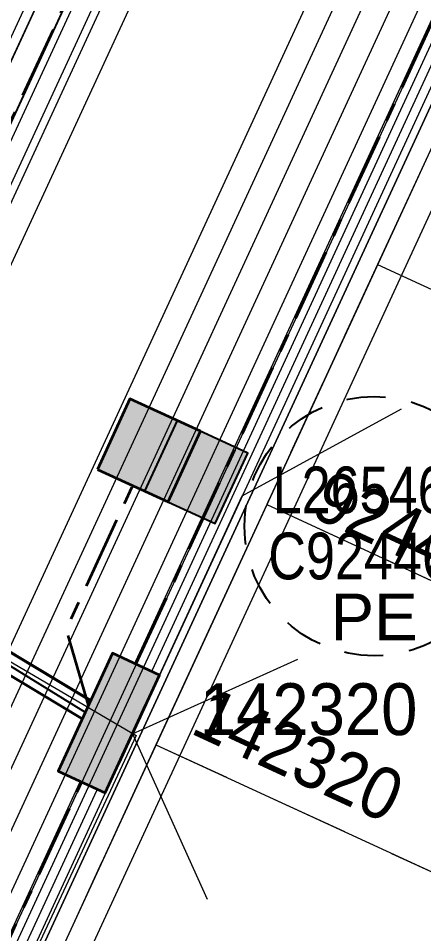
# Model space of a CAD drawing. Header units: metres. Extents: x 0 to 307451, y 0 to 6277344.
# Drawn here: x 305332.41 to 305348.04, y 6275126.81 to 6275162.11 of the extents above; entities that cross this region are included whole.
import ezdxf
from ezdxf import colors
from ezdxf.entities.mleader import LeaderData, LeaderLine
from ezdxf.enums import TextEntityAlignment as Align
from ezdxf.math import Vec2, Vec3

# ---------------------------------------------------------------- set-up
doc = ezdxf.new("R2010")
doc.units = ezdxf.units.M
doc.linetypes.add('Cable Exist UG', pattern=[7, 4, -1, 1, -1])
doc.linetypes.add('Dash', pattern=[5, 3, -2])
doc.layers.get('0').update_dxf_attribs({"color": 6})
for name, color, linetype, lineweight in [('_User Miscellaneous1', 30, 'Continuous', 13), ('_User Miscellaneous2', 31, 'Continuous', 13), ('_User_LV_Exist', 5, 'Continuous', 35), ('_User_SL_Exist', 4, 'Continuous', 35), ('Cadastre Developer_SP_NEW', 92, 'Continuous', 15), ('Cadastre Land Parcels_SP_EXT', 118, 'Continuous', 15), ('Cadastre Roads_SP_EXT', 218, 'Continuous', 15), ('Cadastre Roads_SP_NEW', 214, 'Continuous', 15)]:
    doc.layers.add(name, color=color, linetype=linetype, lineweight=lineweight)
doc.layers.add('_User Miscellaneous10', color=252, linetype='Continuous', lineweight=13, plot=False, transparency=0.75)
for name, color, linetype in [('Duct_SP_NEW', 2, 'Continuous'), ('Equip_SP_SL_EXT', 7, 'Continuous'), ('Equip_SP_SL_NEW', 2, 'Continuous'), ('Mains_HV_New_V17', 2, 'Cable x'), ('Mains_LV_New_T84', 2, 'Cable x'), ('Notes_SL_MISC', 4, 'Continuous'), ('SupportsUG_SP_LV_EXT', 7, 'Continuous')]:
    doc.layers.add(name, color=color, linetype=linetype)
doc.styles.get("Standard").update_dxf_attribs({"font": 'arial.ttf'})
doc.linetypes.add('Cable New UG', pattern='A,5.5,-0.01,["X",Standard,S=1.8,R=0,X=0,Y=-0.94],-1.7', length=7.21)
doc.linetypes.add('Cable x', pattern='A,4.5,-0.01,["X",Standard,S=1.25,R=0,X=0,Y=-0.65],-1.2', length=5.71)

# ---------------------------------------------------------------- blocks, each defined once
blk = doc.blocks.new('*U238')
at = {"width": 0.9}
blk.add_attdef('ASSET_NUM', text='', height=2, dxfattribs=at).set_placement((4, 2), align=Align.MIDDLE_LEFT)
for tag, p, flags in [('SUBURB', (-2, 0), 1), ('STREETNAME', (-1.8, 0), 9), ('PARENT', (-1.6, 0), 9), ('NOTES', (-1.4, 0), 9), ('LOCATION', (-1.2, 0), 9), ('LEGEND', (-1, 0), 9), ('USAGE', (-0.8, 0), 9), ('SUPPORT_TYPE', (-0.6, 0), 9), ('STATE', (-0.4, 0), 9), ('OWNED_BY', (-0.2, 0), 9)]:
    blk.add_attdef(tag, p, '', height=0.2, rotation=270, dxfattribs=dict(flags=flags))
blk.add_wipeout([(1, 2.5), (1, -2.5), (-1, -2.5), (-1, 2.5)])
at = {"layer": 'SupportsUG_SP_LV_EXT'}
h = blk.add_hatch(color=256, dxfattribs=at)
h.dxf.hatch_style = 1
h.paths.add_polyline_path([(-1, 2.5), (-1, -1.25), (-1, 1.25), (-1, -2.5), (1, -2.5), (1, 2.5)])
blk.add_lwpolyline([(-1, 2.5), (-1, -1.25), (-1, 1.25), (-1, -2.5), (1, -2.5), (1, 2.5)], close=True)
blk = doc.blocks.new('*U239')
at = {"layer": 'Equip_SP_SL_EXT'}
h = blk.add_hatch(color=256, dxfattribs=at)
h.dxf.hatch_style = 1
h.paths.add_polyline_path([(-1.5, 1.5), (-1.5, -1.5), (1.5, -1.5), (1.5, 1.5)])
blk.add_lwpolyline([(-1.5, 1.5), (-1.5, -1.5), (1.5, -1.5), (1.5, 1.5)], close=True)
at = {"width": 0.9, "flags": 8}
blk.add_attdef('ASSET_NUM', text='', height=2, dxfattribs=at).set_placement((4, 2), align=Align.MIDDLE_LEFT)
at = {"flags": 1}
blk.add_attdef('Z', (-2.351, -1.813), '', height=0.2, rotation=270, dxfattribs=at)
at = {"flags": 9}
for tag, p in [('NOTES', (-2, -1.813)), ('SUBURB', (-1.8, -1.813)), ('STREETNAME', (-1.6, -1.813)), ('LOCATION', (-1.4, -1.813)), ('LEGEND', (-1.2, -1.813)), ('USAGE', (-1, -1.813)), ('STATE', (-0.8, -1.813)), ('OWNED_BY', (-0.6, -1.813)), ('COLUMN_TYPE', (-0.4, -1.813)), ('STREET_CODE', (-0.2, -1.813)), ('STRUCTURE_PLANT_NUMBER', (0.031, -1.813))]:
    blk.add_attdef(tag, text='', height=0.2, rotation=270, dxfattribs=at).set_placement(p, align=Align.MIDDLE_LEFT)
blk = doc.blocks.new('*U199')
at = {"linetype": 'Dash', "ltscale": 0.5}
blk.add_circle((0, 0), 5, dxfattribs=at)
at = {"insert": (0, -2.6), "char_height": 1.8, "attachment_point": 2}
blk.add_mtext('PE', dxfattribs=at)
at = {"width": 0.8}
blk.add_attdef('SNUMBER', text='', height=1.8, dxfattribs=at).set_placement((0, 0.5), align=Align.CENTER)
at = {"flags": 1}
blk.add_attdef('Z', (0, 0), '', height=0.2, dxfattribs=at)
at = {"width": 0.8}
blk.add_attdef('CNUMBER', text='', height=1.8, dxfattribs=at).set_placement((0, -0.25), align=Align.TOP_CENTER)

msp = doc.modelspace()

# ---------------------------------------------------------------- linework, layer by layer
at = {"layer": '_User Miscellaneous1'}
for p, q in [((305378.4163, 6275227.269), (305321.2496, 6275103.3195)), ((305379.0701, 6275226.9674), (305321.9034, 6275103.0179)), ((305322.1813, 6275143.6014), (305336.0834, 6275135.2403)), ((305321.8103, 6275142.9844), (305335.7123, 6275134.6233)), ((305336.0834, 6275135.2403), (305335.8979, 6275134.9318)), ((305335.7123, 6275134.6233), (305335.8979, 6275134.9318))]:
    msp.add_line(p, q, dxfattribs=at)
at = {"layer": '_User Miscellaneous10', "color": 2, "flags": 128}
for points in [[(305337.8531, 6275136.7831), (305341.0397, 6275143.6912), (305347.182, 6275147.0486)], [(305336.8059, 6275134.513), (305343.1833, 6275137.3989)], [(305336.8059, 6275134.513), (305339.6918, 6275128.1355)]]:
    msp.add_lwpolyline(points, dxfattribs=at)
at = {"layer": 'Cadastre Developer_SP_NEW', "linetype": 'Dash', "transparency": 33554534}
for p, q in [((305350.5312, 6275161.8802), (305346.2588, 6275152.6181)), ((305346.2588, 6275152.6181), (305341.9863, 6275143.356)), ((305346.2588, 6275152.6181), (305375.3152, 6275139.212)), ((305341.9863, 6275143.356), (305337.7139, 6275134.094)), ((305341.9863, 6275143.356), (305371.0427, 6275129.9499)), ((305337.7139, 6275134.094), (305333.4414, 6275124.8319)), ((305337.7139, 6275134.094), (305366.7703, 6275120.6878))]:
    msp.add_line(p, q, dxfattribs=at)
at = {"layer": 'Cadastre Developer_SP_NEW'}
for p, q in [((305350.5312, 6275161.8802), (305346.2588, 6275152.6181)), ((305346.2588, 6275152.6181), (305341.9863, 6275143.356)), ((305346.2588, 6275152.6181), (305375.3152, 6275139.212))]:
    msp.add_line(p, q, dxfattribs=at)
at = {"layer": 'Cadastre Land Parcels_SP_EXT', "linetype": 'Continuous'}
msp.add_lwpolyline([(305650.7, 6275093.908), (305635.511, 6275101.328), (305379.528, 6275226.405), (305313.337, 6275082.977), (305578.448, 6275053.973), (305619.597, 6275025.44), (305636.269, 6275062.148), (305650.7, 6275093.908)], close=True, dxfattribs=at)
at = {"layer": 'Cadastre Roads_SP_EXT', "linetype": 'Continuous'}
msp.add_lwpolyline([(305446.538, 6275419.657), (305416.65, 6275354.86), (305412.225, 6275345.267), (305395.188, 6275308.35), (305361.498, 6275235.346), (305319.214, 6275143.722), (305298.376, 6275098.567), (305306.516, 6275090.086), (305313.337, 6275082.977), (305379.528, 6275226.405), (305421.066, 6275316.415), (305431.837, 6275339.755), (305472.105, 6275375.209), (305471.922, 6275404.855), (305471.79, 6275426.372)], dxfattribs=at)
at = {"layer": 'Cadastre Roads_SP_NEW', "ltscale": 0.03}
msp.add_lwpolyline([(305259.3615, 6275171.7172), (305296.0532, 6275251.255, -0.4142136), (305305.8061, 6275254.8502), (305356.3724, 6275231.5233, -0.4142136), (305359.9677, 6275221.7704), (305323.2759, 6275142.2327)], format="xyb", dxfattribs=at)
at = {"layer": 'Duct_SP_NEW', "ltscale": 0.7}
for p, q in [((305322.202, 6275143.6356), (305336.104, 6275135.2746)), ((305321.7896, 6275142.9501), (305335.6917, 6275134.5891)), ((305336.104, 6275135.2746), (305335.8979, 6275134.9318)), ((305335.6917, 6275134.5891), (305335.8979, 6275134.9318))]:
    msp.add_line(p, q, dxfattribs=at)

# ---------------------------------------------------------------- block references
at = {"layer": 'Equip_SP_SL_NEW'}
ref = msp.add_blockref('*U239', (305339.2616, 6275144.6132), dxfattribs=dict(at, rotation=65.23214400591215))
ref.add_attrib('ASSET_NUM', '924460', dxfattribs={"layer": '0', "height": 2, "rotation": 335.23214, "width": 0.9}).set_placement((305344.0253, 6275143.8517), align=Align.MIDDLE_LEFT)

# ---------------------------------------------------------------- next in the draw order: block references
at = {"layer": '_User Miscellaneous1'}
ref = msp.add_blockref('*U238', (305335.8979, 6275134.9318), dxfattribs=dict(at, rotation=155.2369444197723))
ref.add_attrib('ASSET_NUM', '142320', dxfattribs={"layer": '0', "height": 2, "rotation": 335.23214, "width": 0.9}).set_placement((305339.4054, 6275135.4664), align=Align.MIDDLE_LEFT)

# ---------------------------------------------------------------- next in the draw order: linework, layer by layer
at = {"layer": '_User_LV_Exist', "linetype": 'Cable Exist UG', "ltscale": 0.7, "flags": 128}
for points in [[(305336.945, 6275137.202), (305351.9592, 6275169.7507)], [(305341.4994, 6275082.8081), (305340.1808, 6275084.3345), (305337.0146, 6275085.4526), (305328.0594, 6275088.6151), (305323.115, 6275102.4455), (305322.157, 6275105.1434), (305334.8507, 6275132.6617)]]:
    msp.add_lwpolyline(points, dxfattribs=at)
at = {"layer": '_User_SL_Exist', "color": 4, "linetype": 'Cable Exist UG', "ltscale": 0.7, "flags": 128}
msp.add_lwpolyline([(305335.1147, 6275135.6215), (305334.2581, 6275138.5391), (305336.8178, 6275144.0886)], dxfattribs=at)

# ---------------------------------------------------------------- next in the draw order: block references
at = {"layer": 'Notes_SL_MISC', "linetype": 'ByBlock', "lineweight": -2}
msp.add_blockref('*U199', (305346.1267, 6275142.5241), dxfattribs=at).add_auto_attribs({'SNUMBER': 'L265466', 'CNUMBER': 'C924460'})

# ---------------------------------------------------------------- next in the draw order: block references
at = {"layer": '_User_LV_Exist'}
ref = msp.add_blockref('*U238', (305335.8979, 6275134.9318), dxfattribs=dict(at, rotation=155.2369444197723))
ref.add_attrib('ASSET_NUM', '142320', dxfattribs={"layer": '0', "height": 2, "width": 0.9}).set_placement((305339.4054, 6275135.4664), align=Align.MIDDLE_LEFT)

# ---------------------------------------------------------------- next in the draw order: linework, layer by layer
at = {"layer": 'Cadastre Developer_SP_NEW'}
msp.add_line((305341.9863, 6275143.356), (305337.7139, 6275134.094), dxfattribs=at)
at = {"layer": 'Mains_LV_New_T84', "color": 5, "linetype": 'Cable Exist UG', "ltscale": 0.7, "flags": 128}
msp.add_lwpolyline([(305315.6635, 6275134.7557), (305318.1723, 6275139.9251), (305322.6823, 6275137.7663), (305347.7779, 6275192.0221), (305361.9425, 6275222.7676), (305361.9425, 6275222.7676), (305372.0163, 6275244.9693), (305368.5912, 6275249.4656), (305369.5762, 6275251.6561)], dxfattribs=at)
at = {"layer": 'Mains_LV_New_T84', "color": 5, "linetype": 'Cable New UG', "ltscale": 0.7, "flags": 128}
msp.add_lwpolyline([(305323.8729, 6275147.3642), (305323.8729, 6275147.3642), (305322.0262, 6275143.3435), (305334.9898, 6275135.3507)], dxfattribs=at)

# ---------------------------------------------------------------- next in the draw order: leaders
at = {"layer": '_User Miscellaneous2'}
ml = msp.add_multileader_mtext('Standard', dxfattribs=at)
ml.set_content('STAGE 2 \\PTO BE CONSTRUCTED UNDER URS18515', color=256)
ml.set_leader_properties()
ml.build(insert=Vec2(0, 0))
ml.multileader.update_dxf_attribs({"leader_type": 2, "has_text_frame": 1, "text_left_attachment_type": 2, "text_right_attachment_type": 2, "dogleg_length": 0.01, "arrow_head_size": 2.5})
ctx = ml.context
ctx.base_point, ctx.char_height, ctx.arrow_head_size, ctx.landing_gap_size, ctx.plane_origin, ctx.plane_x_axis, ctx.plane_y_axis = Vec3(305864.3652, 6275127.8027), 1.8, 2.5, 1, Vec3(305577.9623, 6275197.8178), Vec3(0.9080025, -0.4189647), Vec3(0.4189647, 0.9080025)
ctx.left_attachment, ctx.right_attachment, ctx.text_align_type = 2, 2, 1
notes = []
notes.append((ctx, [(0, (0, 0, 0), (0, 0), (1, 0), 1, [])]))
ctx.mtext.insert, ctx.mtext.text_direction, ctx.mtext.rotation, ctx.mtext.width, ctx.mtext.alignment, ctx.mtext.flow_direction = Vec3(305879.3405, 6275125.2563), Vec3(0.9080025, -0.4189647), 5.8508804, 27.498383, 2, 5
ctx.mtext.has_bg_fill, ctx.mtext.bg_color, ctx.mtext.bg_scale_factor, ctx.mtext.bg_transparency, ctx.mtext.use_window_bg_color = 1, -1027028792, 1.5, 0, 1
for ctx, leaders in notes:
    for number, flags, end, landing, length, lines in leaders:
        leader = LeaderData()
        leader.index, (leader.has_last_leader_line, leader.has_dogleg_vector, leader.attachment_direction) = number, flags
        leader.last_leader_point, leader.dogleg_vector, leader.dogleg_length = Vec3(end), Vec3(landing), length
        for number, points, colour, breaks in lines:
            line = LeaderLine()
            line.index, line.vertices, line.color, line.breaks = number, Vec3.list(points), colors.encode_raw_color(colour), breaks
            leader.lines.append(line)
        ctx.leaders.append(leader)

# ---------------------------------------------------------------- next in the draw order: linework, layer by layer
at = {"layer": '_User Miscellaneous10', "ltscale": 0.7, "flags": 128}
for points in [[(305424.6978, 6275362.7575), (305382.3029, 6275270.0598), (305359.9104, 6275220.7094), (305323.6205, 6275142.0425), (305301.984, 6275096.84)], [(305425.6072, 6275362.3416), (305383.2129, 6275269.6452), (305360.8198, 6275220.2933), (305324.5255, 6275141.6171), (305302.886, 6275096.4083)]]:
    msp.add_lwpolyline(points, dxfattribs=at)
at = {"layer": '_User Miscellaneous10', "flags": 128}
for points in [[(305414.9727, 6275319.2009), (305401.7293, 6275289.9616), (305389.2238, 6275262.3514), (305381.3819, 6275245.0377), (305373.6638, 6275228.0241), (305361.5351, 6275201.7365), (305355.1279, 6275187.8409), (305350.0192, 6275176.7658), (305345.3635, 6275166.6729), (305315.8848, 6275102.7669), (305322.8233, 6275083.3587), (305354.9617, 6275072.0091), (305378.8204, 6275069.4648), (305388.2218, 6275074.8), (305419.0056, 6275141.5206), (305427.552, 6275160.044), (305440.3716, 6275187.8292), (305441.8337, 6275190.9988), (305446.0029, 6275189.0794), (305414.8832, 6275121.6161), (305394.4099, 6275077.2325), (305400.1063, 6275067.1948), (305464.89, 6275060.286)], [(305415.8821, 6275318.7851), (305402.6402, 6275289.549), (305390.1347, 6275261.9388), (305382.2928, 6275244.6251), (305374.5731, 6275227.6081), (305362.4431, 6275201.3176), (305356.0361, 6275187.4222), (305350.9272, 6275176.3469), (305346.2715, 6275166.254), (305316.9639, 6275102.719), (305323.6048, 6275084.1432), (305355.1842, 6275072.9911), (305378.6066, 6275070.4932), (305387.4485, 6275075.511), (305418.0976, 6275141.9395), (305426.644, 6275160.463), (305439.4636, 6275188.2481), (305441.3442, 6275192.325), (305447.3301, 6275189.5693), (305415.7913, 6275121.1972), (305395.5329, 6275077.2797), (305400.7227, 6275068.1347), (305464.6762, 6275061.3145)], [(305416.7916, 6275318.3693), (305403.5511, 6275289.1365), (305391.0456, 6275261.5262), (305383.2038, 6275244.2125), (305375.4825, 6275227.192), (305363.3511, 6275200.8986), (305356.9442, 6275187.0034), (305351.8353, 6275175.9281), (305347.1796, 6275165.8351), (305318.0431, 6275102.671), (305324.3863, 6275084.9278), (305355.4067, 6275073.973), (305378.3928, 6275071.5217), (305386.6752, 6275076.222), (305417.1895, 6275142.3584), (305425.736, 6275160.8819), (305438.5556, 6275188.6671), (305440.8547, 6275193.6512)], [(305417.701, 6275317.9535), (305404.4621, 6275288.7239), (305391.9566, 6275261.1137), (305384.1147, 6275243.8), (305376.3918, 6275226.776), (305364.2591, 6275200.4797), (305357.8523, 6275186.5847), (305352.7433, 6275175.5092), (305348.0876, 6275165.4163), (305319.1222, 6275102.623), (305325.1678, 6275085.7123), (305355.6293, 6275074.955), (305378.179, 6275072.5502), (305385.9019, 6275076.9329), (305416.2815, 6275142.7774), (305424.828, 6275161.3008), (305437.6476, 6275189.086), (305440.3652, 6275194.9775)], [(305418.6105, 6275317.5377), (305405.373, 6275288.3113), (305392.8675, 6275260.7011), (305385.0256, 6275243.3874), (305377.3012, 6275226.36), (305365.1671, 6275200.0607), (305358.7604, 6275186.166), (305353.6514, 6275175.0903), (305348.9957, 6275164.9974), (305320.2013, 6275102.575), (305325.9493, 6275086.4968), (305355.8518, 6275075.9369), (305377.9652, 6275073.5786), (305385.1287, 6275077.6439), (305415.3735, 6275143.1963), (305423.9199, 6275161.7198), (305436.7396, 6275189.505), (305439.8757, 6275196.3037)], [(305380.0046, 6275230.6248), (305377.9377, 6275226.0687), (305365.8027, 6275199.7675), (305359.3961, 6275185.8729), (305354.287, 6275174.7971), (305349.6313, 6275164.7042), (305320.9567, 6275102.5415), (305326.4964, 6275087.046), (305356.0076, 6275076.6243), (305377.8155, 6275074.2986), (305384.5874, 6275078.1416), (305414.7379, 6275143.4896), (305423.2843, 6275162.013), (305436.104, 6275189.7982), (305439.5331, 6275197.232)], [(305380.9152, 6275230.2117), (305378.8471, 6275225.6527), (305366.7107, 6275199.3485), (305360.3042, 6275185.4542), (305355.1951, 6275174.3783), (305350.5394, 6275164.2853), (305322.0359, 6275102.4935), (305327.2779, 6275087.8306), (305356.2301, 6275077.6062), (305377.6017, 6275075.327), (305383.8141, 6275078.8526), (305413.8299, 6275143.9085), (305422.3763, 6275162.432), (305435.196, 6275190.2172), (305439.0436, 6275198.5583), (305453.5681, 6275191.8717), (305420.0591, 6275119.2285), (305400.8111, 6275077.5015), (305403.6197, 6275072.5524), (305463.6713, 6275066.1483)], [(305381.8259, 6275229.7985), (305379.7564, 6275225.2367), (305367.6188, 6275198.9296), (305361.2123, 6275185.0354), (305356.1031, 6275173.9594), (305351.4474, 6275163.8664), (305323.115, 6275102.4455), (305328.0594, 6275088.6151), (305356.4526, 6275078.5881), (305377.3879, 6275076.3555), (305383.0408, 6275079.5635), (305412.9219, 6275144.3275), (305421.4683, 6275162.8509), (305434.288, 6275190.6361), (305438.5541, 6275199.8845), (305454.8953, 6275192.3615), (305420.9671, 6275118.8097), (305401.9342, 6275077.5487), (305404.2361, 6275073.4923), (305463.4575, 6275067.1767)], [(305382.7366, 6275229.3854), (305380.6658, 6275224.8206), (305368.5268, 6275198.5106), (305362.1204, 6275184.6167), (305357.0112, 6275173.5405), (305352.3555, 6275163.4476), (305324.1941, 6275102.3975), (305328.8409, 6275089.3996), (305356.6752, 6275079.5701), (305377.1741, 6275077.384), (305382.2676, 6275080.2745), (305412.0139, 6275144.7464), (305420.5603, 6275163.2699), (305433.3799, 6275191.0551), (305438.0646, 6275201.2107), (305456.2226, 6275192.8514), (305421.8752, 6275118.3908), (305403.0572, 6275077.5959), (305404.8525, 6275074.4323), (305463.2437, 6275068.2052)], [(305285.4585, 6275059.3609), (305331.7017, 6275159.5647), (305341.6112, 6275181.0373), (305344.5074, 6275187.313), (305344.6136, 6275187.5432)], [(305286.3667, 6275058.9425), (305332.6097, 6275159.1457), (305342.5192, 6275180.6183), (305345.4154, 6275186.894), (305345.5216, 6275187.1242)], [(305286.6392, 6275058.8169), (305332.8821, 6275159.02), (305342.7916, 6275180.4926), (305345.6877, 6275186.7683), (305345.794, 6275186.9985)], [(305287.2749, 6275058.524), (305333.5177, 6275158.7267), (305343.4271, 6275180.1993), (305346.3233, 6275186.475), (305346.4296, 6275186.7052)], [(305287.5474, 6275058.3985), (305333.79, 6275158.601), (305343.6995, 6275180.0736), (305346.5957, 6275186.3492), (305346.702, 6275186.5795)], [(305287.5474, 6275058.3985), (305333.79, 6275158.601), (305343.6995, 6275180.0736), (305346.5957, 6275186.3492), (305346.702, 6275186.5795)], [(305288.4556, 6275057.98), (305334.698, 6275158.1819), (305344.6075, 6275179.6545), (305347.5037, 6275185.9302), (305347.6099, 6275186.1604)]]:
    msp.add_lwpolyline(points, dxfattribs=at)
at = {"layer": '_User Miscellaneous10', "color": 4, "flags": 128}
msp.add_lwpolyline([(305380.2778, 6275230.5009), (305378.2105, 6275225.9439), (305366.0751, 6275199.6418), (305359.6685, 6275185.7473), (305354.5594, 6275174.6715), (305349.9037, 6275164.5785), (305321.2805, 6275102.5271), (305326.7308, 6275087.2814), (305356.0743, 6275076.9188), (305377.7514, 6275074.6071), (305384.3554, 6275078.3549), (305414.4655, 6275143.6153), (305423.0119, 6275162.1387), (305435.8316, 6275189.9239), (305439.3862, 6275197.6299)], dxfattribs=at)
at = {"layer": 'Cadastre Developer_SP_NEW'}
for p, q in [((305341.9863, 6275143.356), (305371.0427, 6275129.9499)), ((305337.7139, 6275134.094), (305333.4414, 6275124.8319)), ((305337.7139, 6275134.094), (305366.7703, 6275120.6878))]:
    msp.add_line(p, q, dxfattribs=at)
at = {"layer": 'Mains_HV_New_V17', "color": 3, "linetype": 'Cable New UG', "lineweight": 0, "ltscale": 0.7, "flags": 128}
msp.add_lwpolyline([(305256.2022, 6275245.1761), (305256.2022, 6275245.1761), (305287.1669, 6275230.9793), (305287.1669, 6275230.9793), (305287.1669, 6275230.9793), (305296.8915, 6275252.2367), (305304.5311, 6275255.0529), (305356.2123, 6275231.2118), (305358.5294, 6275224.9262), (305341.8524, 6275188.7262), (305321.084, 6275143.7709), (305321.084, 6275143.7709), (305336.9506, 6275134.4461), (305322.0359, 6275102.4935), (305327.2779, 6275087.8306), (305356.2301, 6275077.6062), (305377.6017, 6275075.327), (305383.8141, 6275078.8526), (305388.4871, 6275088.9809, 1.1339837), (305389.7432, 6275091.7033), (305392.0195, 6275096.6602, 1.4273251), (305393.0573, 6275098.8863), (305404.2774, 6275123.2044), (305404.2774, 6275123.2044), (305387.0533, 6275131.1513)], format="xyb", dxfattribs=at)

# ---------------------------------------------------------------- next in the draw order: leaders
at = {"layer": 'Cadastre Developer_SP_NEW'}
ml = msp.add_multileader_mtext('Standard', dxfattribs=at)
ml.set_content('{\\C7;CONSTRUCTED UNDER URS16868}', color=256)
ml.set_leader_properties()
ml.build(insert=Vec2(0, 0))
ml.multileader.update_dxf_attribs({"leader_type": 2, "has_text_frame": 1, "text_left_attachment_type": 2, "text_right_attachment_type": 2, "dogleg_length": 0.01})
ctx = ml.context
ctx.base_point, ctx.char_height, ctx.plane_origin, ctx.plane_x_axis, ctx.plane_y_axis = Vec3(305353.5885, 6275143.0999), 1.8, Vec3(305742.0143, 6275896.4865), Vec3(0.4188667, 0.9080478), Vec3(-0.9080478, 0.4188667)
ctx.left_attachment, ctx.right_attachment, ctx.text_align_type = 2, 2, 1
notes = []
notes.append((ctx, [(0, (0, 0, 0), (0, 0), (1, 0), 1, [])]))
ctx.mtext.insert, ctx.mtext.text_direction, ctx.mtext.rotation, ctx.mtext.width, ctx.mtext.alignment, ctx.mtext.flow_direction = Vec3(305356.7353, 6275155.7627), Vec3(0.4188667, 0.9080478), 1.1385995, 23.5182, 2, 5
ctx.mtext.has_bg_fill, ctx.mtext.bg_color, ctx.mtext.bg_scale_factor, ctx.mtext.bg_transparency, ctx.mtext.use_window_bg_color = 1, -1073741824, 2, 0, 1
for ctx, leaders in notes:
    for number, flags, end, landing, length, lines in leaders:
        leader = LeaderData()
        leader.index, (leader.has_last_leader_line, leader.has_dogleg_vector, leader.attachment_direction) = number, flags
        leader.last_leader_point, leader.dogleg_vector, leader.dogleg_length = Vec3(end), Vec3(landing), length
        for number, points, colour, breaks in lines:
            line = LeaderLine()
            line.index, line.vertices, line.color, line.breaks = number, Vec3.list(points), colors.encode_raw_color(colour), breaks
            leader.lines.append(line)
        ctx.leaders.append(leader)

# ---------------------------------------------------------------- next in the draw order: block references
at = {"layer": '_User_SL_Exist', "rotation": 65.23214400591215}
msp.add_blockref('*U239', (305337.4463, 6275145.4506), dxfattribs=at)

doc.saveas('drawing.dxf')
